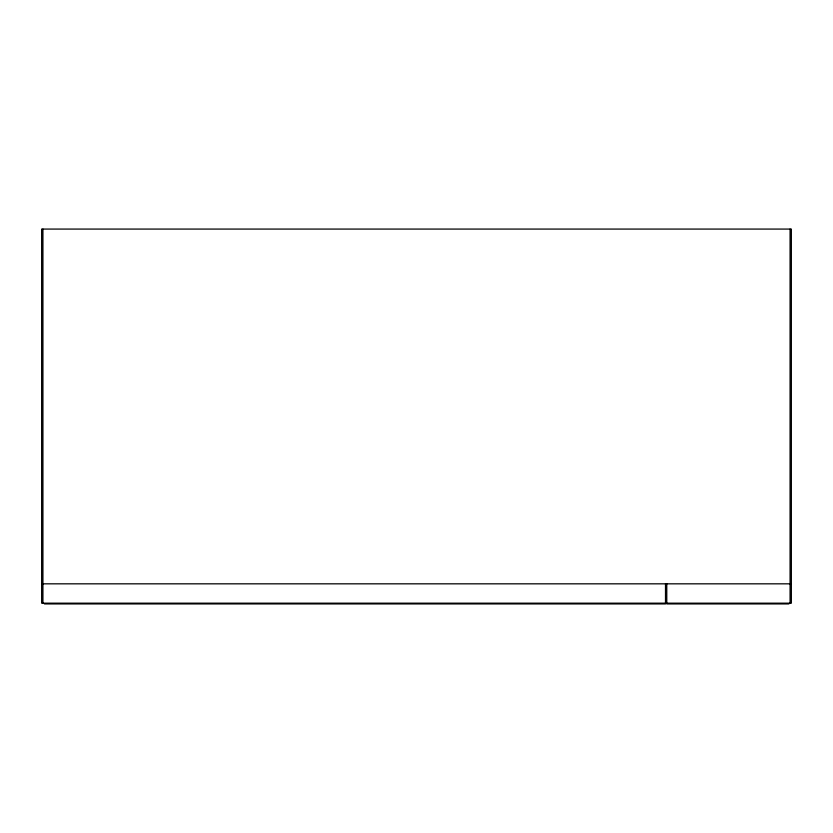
<?xml version="1.0" encoding="UTF-8"?>
<svg xmlns="http://www.w3.org/2000/svg" width="833" height="833" viewBox="0 0 833 833"><rect width="100%" height="100%" fill="white"/><g stroke="black" fill="none" stroke-linecap="round" stroke-linejoin="round"><path stroke-width="1.25" d="M41.65 583.829L791.35 583.829M665.505 603.175L41.65 603.175L41.65 229.075L791.35 229.075L791.35 603.175L666.775 603.175M44.441 603.925L665.505 603.925L665.505 583.818M788.882 603.925L666.775 603.925L666.775 583.818M790.08 229.075L790.08 603.175M42.92 229.075L42.92 603.175"/></g></svg>
